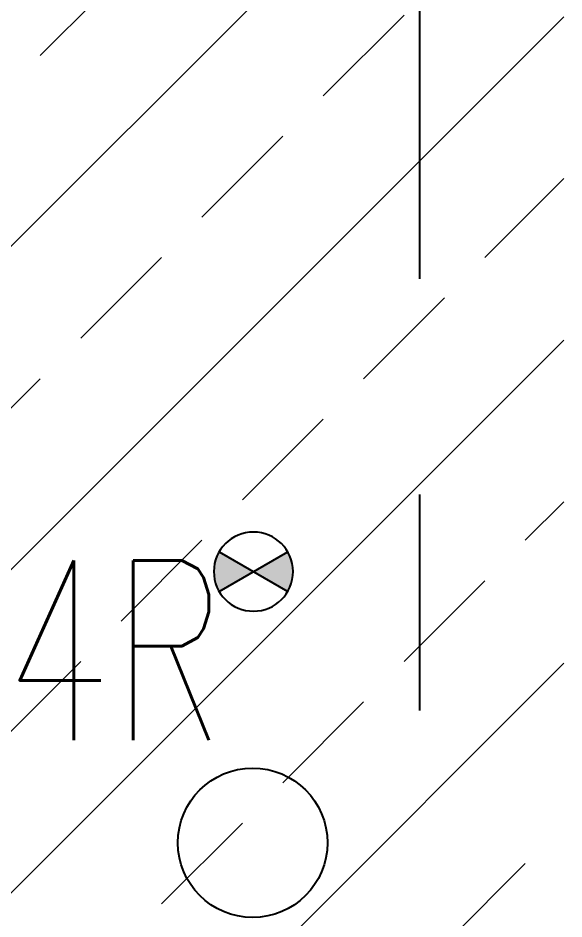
# Model space of a CAD drawing. Header units: millimetres. Extents: x -92759 to 184353, y -15225 to 86714.
# Drawn here: x 72143 to 72901, y 68210 to 69462 of the extents above; entities that cross this region are included whole.
import ezdxf

# ---------------------------------------------------------------- set-up
doc = ezdxf.new("R2010")
doc.units = ezdxf.units.MM
doc.linetypes.add('IDA - Grid Line', pattern=[2100, 1200, -300, 300, -300])
for name, color, linetype in [('0-1', 9, 'Continuous'), ('0-Motion Sensor', 1, 'Continuous'), ('A-PATT-CONC', 8, 'Continuous'), ('E-_LIGT----_E-', 3, 'Continuous'), ('E-legend', 1, 'Continuous')]:
    doc.layers.add(name, color=color, linetype=linetype)
doc.layers.add('HFI 9MM FPB', color=94, linetype='Continuous', lineweight=5)
doc.layers.add('S-_ANOTGRID_E-1', color=9, linetype='IDA - Grid Line', true_color=0x808080)
doc.styles.add('Simplex', font='simplex_.ttf', dxfattribs={"width": 0.7, "height": 450})

# ---------------------------------------------------------------- blocks, each defined once
blk = doc.blocks.new('A$C3019c3af')
at = {"layer": 'S-_ANOTGRID_E-1'}
blk.add_line((-10000, -20341.4), (-10000, 52351.8), dxfattribs=at)
blk = doc.blocks.new('RCP_B8L2')
at = {"layer": 'HFI 9MM FPB'}
h = blk.add_hatch(dxfattribs=at)
h.set_pattern_fill('ANSI33', color=256, scale=50)
h.set_pattern_definition([(45, (-581589.02, -147239), (-224.5064, 224.5064), []), (45, (-581364.5, -147239), (-224.5064, 224.5064), [158.75, -79.375])])
h.paths.add_polyline_path([(-383624.3, -151102.3), (-380624.3, -151102.3), (-380624.3, -158302.3), (-383624.3, -158302.3)], flags=16)
h.paths.add_polyline_path([(-379718.1, -150277.3), (-379718.1, -158677.3), (-380218.1, -158677.3), (-380218.1, -159127.3), (-384468.1, -159127.3), (-384468.1, -149827.3), (-382168.1, -149827.3), (-382168.1, -150277.3)])
blk = doc.blocks.new('A$C020d881d')
at = {"layer": 'E-legend', "lineweight": 25}
blk.add_circle((818.7, 172), 103.8, dxfattribs=at)
at = {"layer": 'E-legend', "lineweight": 25, "style": 'Simplex', "width": 0.7}
blk.add_text('L4R', height=250, dxfattribs=at).set_placement((345.2, 314.3))
blk = doc.blocks.new('Motion Sensor')
at = {"layer": 'E-legend', "lineweight": 25}
h = blk.add_hatch(color=256, dxfattribs=at)
h.dxf.hatch_style = 1
h.paths.add_polyline_path([(10021, -17121.6), (9973.3, -17094.1, 0.131652), (9965.9, -17121.6, 0.131652), (9973.3, -17149.1)])
h = blk.add_hatch(color=256, dxfattribs=at)
h.dxf.hatch_style = 1
h.paths.add_polyline_path([(10068.6, -17094.1), (10021, -17121.6), (10068.6, -17149.1, 0.131652), (10076, -17121.6, 0.131652)])
for p, q in [((9973.3, -17094.1), (10068.6, -17149.1)), ((9973.3, -17149.1), (10068.6, -17094.1))]:
    blk.add_line(p, q, dxfattribs=at)
blk.add_circle((10021, -17121.6), 55, dxfattribs=at)
blk = doc.blocks.new('EL_B8_L2_R4')
at = {"layer": '0-Motion Sensor', "xscale": -1, "rotation": 180}
blk.add_blockref('Motion Sensor', (-27852.2, -27769.9), dxfattribs=at)
at = {"layer": 'E-_LIGT----_E-', "ltscale": 0.5}
blk.add_blockref('A$C020d881d', (-18651, -11197), dxfattribs=at)

msp = doc.modelspace()

# ---------------------------------------------------------------- block references
at = {"layer": '0-1'}
msp.add_blockref('A$C3019c3af', (82701.1, 32741.2), dxfattribs=at)
at = {"layer": 'A-PATT-CONC'}
msp.add_blockref('RCP_B8L2', (452619.1, 220318.5), dxfattribs=at)
at = {"layer": 'E-legend', "color": 7}
msp.add_blockref('EL_B8_L2_R4', (90301.1, 79341.2), dxfattribs=at)

doc.saveas('drawing.dxf')
